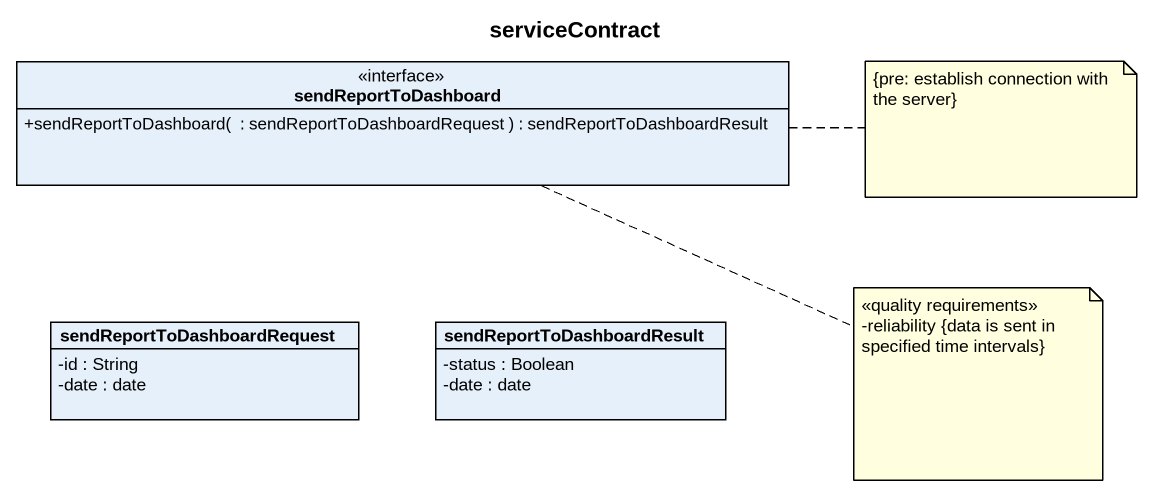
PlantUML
@startuml
title serviceContract
hide circle
hide empty members
skinparam classAttributeIconSize 0
interface sendReportToDashboard {
  +sendReportToDashboard(  : sendReportToDashboardRequest ) : sendReportToDashboardResult
}
class sendReportToDashboardRequest {
  -id : String
  -date : date
}
class sendReportToDashboardResult {
  -status : Boolean
  -date : date
}
note right of sendReportToDashboard : {pre: establish connection with the server}
note right of sendReportToDashboard
  <<quality requirements>>
  -reliability {data is sent in specified time intervals}
end note
@enduml
